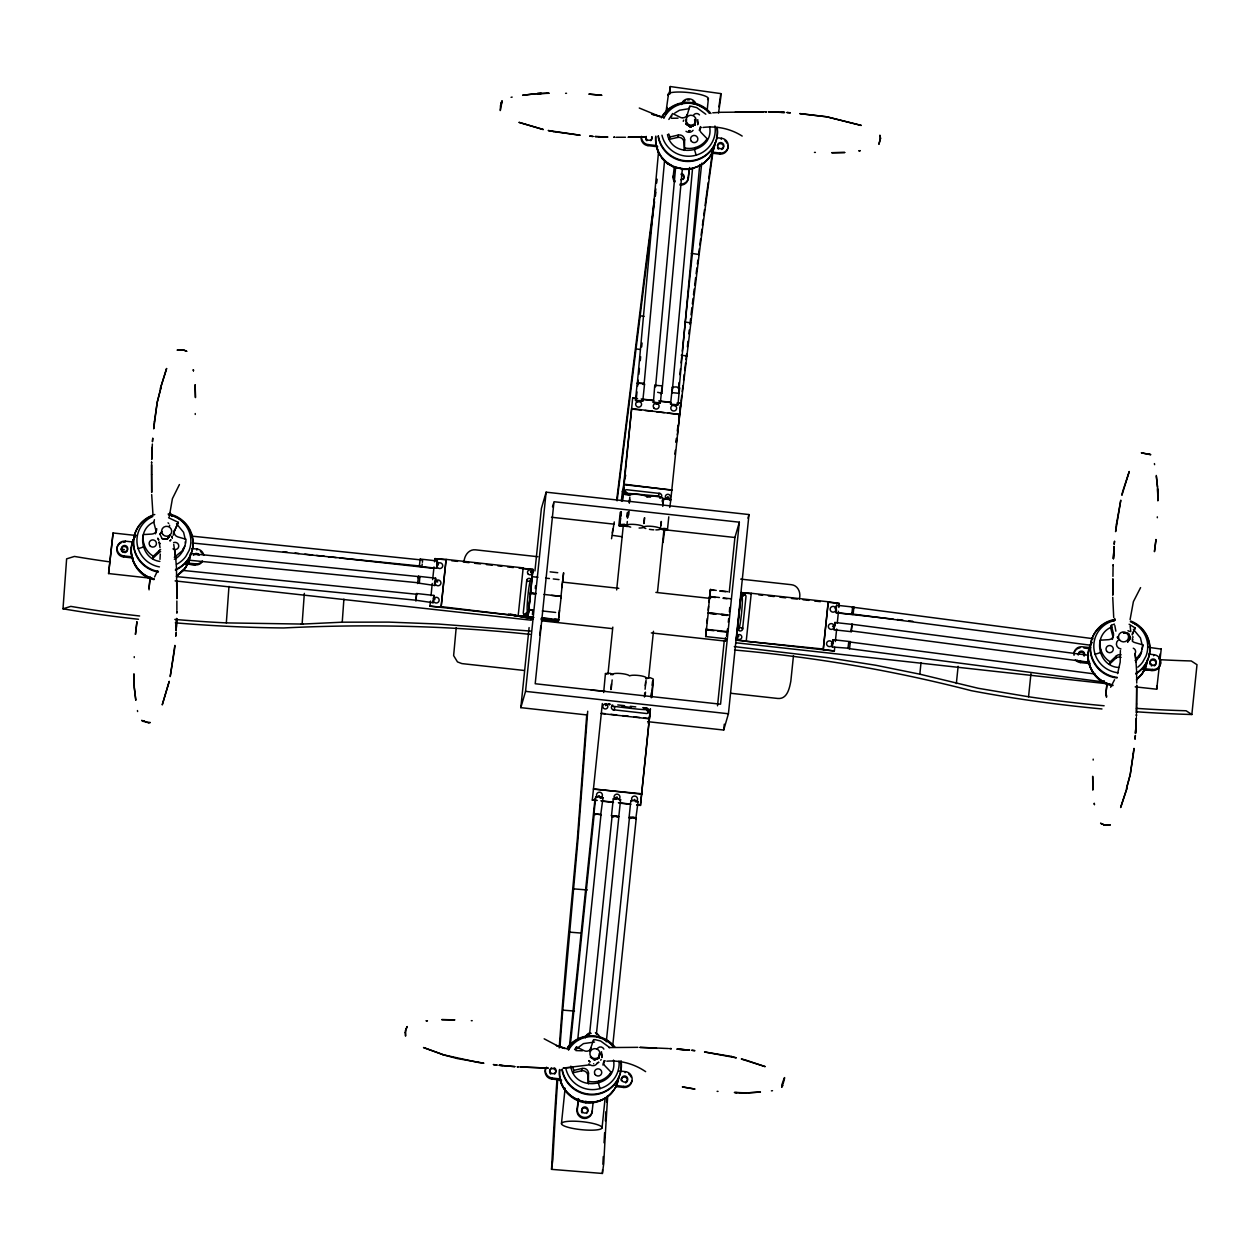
<?xml version="1.0" encoding="UTF-8"?>
<svg xmlns="http://www.w3.org/2000/svg" width="1260" height="1260" viewBox="0 0 1260 1260"><rect width="100%" height="100%" fill="white"/><g stroke="black" fill="none" stroke-linecap="round" stroke-linejoin="round"><path stroke-width="1.5" d="M176.778 582.12L176.888 598.752L176.463 568.213M1112.942 576.387L1113.053 567.236M585.869 1101.114L585.869 1102.815C599.004 1104.311 612.407 1096.515 617.038 1084.009L618.692 1077.237M433.566 599.114C434.81 595.303 435.598 602.059 433.566 599.114A2.945 2.882 16.2 0 1 437.929 597.791A2.945 2.882 16.2 0 1 438.07 602.374A2.945 2.882 16.2 0 1 433.534 601.272M718.531 112.99A275.688 8.048 -82.1 0 1 720.767 97.634L720.83 93.602L670.288 86.546L670.226 90.578A275.688 8.048 -82.1 0 0 669.659 94.39M176.384 627.149L176.652 618.518L176.179 630.677L176.652 618.518M415.926 600.201L176.636 576.608M415.816 600.217L433.094 602.737L433.912 595.444L416.635 593.523L415.958 600.784M419.265 582.876L187.772 560.07M422.572 560.07L191.063 536.051M152.145 447.284L151.704 459.49L152.35 444.04M1156.727 685.991L1156.711 689.22L1135.197 686.858M708.073 613.321L709.758 595.57M417.595 582.986L434.81 585.506L435.424 581.144L435.629 578.198L418.415 576.292L418.115 577.915M430.479 601.099L429.912 606.139L528.003 616.975L528.853 609.494L532.681 609.903M532.13 577.048L532.996 569.41L532.067 577.332M558.511 619.463L558.337 621.59L541.028 619.668L558.29 621.731L558.542 619.18M558.652 619.558L541.422 618.203M562.795 580.072L563.614 572.78L562.684 580.718M706.372 628.11L705.679 636.599L708.246 612.785L729.304 615.101M709.837 594.184L710.341 589.948L714.184 590.373M725.476 637.702L725.445 641.104L651.31 632.914M736.297 639.371L736.265 640.159L834.356 650.995L823.268 649.514L828.151 602.264L839.317 603.493L838.845 607.509M737.005 632.992L736.297 639.985L746.235 641.025L751.259 593.271L828.292 601.776L823.205 649.766M849.508 648.302L832.277 647.01L832.435 644.065M1113.415 558.731L1114.076 546.478L1113.415 558.731L1113.871 550.037M1135.496 733.383L1136.315 718.074L1135.496 733.383L1135.669 730.186M159.988 559.33L160.272 554.053M848.736 642.096L847.948 648.475L1103.918 682.006L1104.106 681.124M1090.294 645.183L851.776 613.935L851.839 612.848M1088.545 655.279L851.965 624.283L851.067 630.866L1089.585 662.288M686.306 123.291L690.417 126.851L694.906 124.74L695.347 119.779M559.046 615.006L559.204 613.1L558.857 617.227M416.587 593.586L415.847 600.768M419.423 565.126L419.375 566.37L436.59 568.276L437.11 564.874L437.409 560.968L420.194 559.062L420.005 559.96M559.44 610.218L558.684 620.109M851.335 630.441L851.288 631.685L834.057 629.779L834.183 627.748M853.114 613.21L853.067 614.455L835.789 612.549C838.372 607.95 833.049 607.163 835.963 609.462M138.49 619.274A292.793 57.141 4.1 0 1 63 608.801L66.622 558.857L74.434 556.432A275.688 53.802 4.1 0 0 110.36 561.944M174.825 619.432A275.688 53.802 4.1 0 0 226.327 622.897L228.973 586.388M302.116 624.094L304.337 593.365M301.077 624.141L342.232 622.188L343.901 599.13M540.792 626.078L539.8 635.135M586.766 714.388L577.379 838.546L566.685 954.292A292.793 11.954 -85.4 0 0 559.204 1047.863M587.711 711.238L577.93 840.262L562.763 1010.126A275.688 11.261 -85.4 0 0 559.944 1047.501M686.558 119.07L686.196 124.063L690.401 126.992L695.016 124.787L694.622 119.385M1113.714 617.51L1112.753 597.35M422.541 560.668L422.399 562.275M1130.078 619.652L1133.386 601.65L1140.583 587.617M535.311 588.546L535.547 585.711M169.265 516.631L172.415 498.661L179.424 484.533M433.204 600.705L433.094 602.737M436.716 566.228L436.59 568.276M530.539 590.373L530.696 588.562M659.626 498.109L661.469 497.369L658.602 496.094L658.838 493.353L660.145 493.51A2.52 2.457 16.2 0 1 660.838 497.731M708.183 610.202L708.545 606.312M709.868 595.287L710.64 589.223L709.412 598.595L709.915 594.358M729.367 611.919L729.745 607.509M638.284 383.497L637.371 382.945L658.492 152.224M643.088 383.953L644.159 383.575L664.555 160.681M655.562 386.836L675.596 167.848M660.728 393.703L661.799 393.341L682.385 168.478M672.115 392.836L692.606 167.8M678.667 393.451L699.741 164.524M1103.996 680.92L1103.918 682.006M149.089 589.853A7.56 7.418 16.2 0 1 149.042 587.916L150.035 578.308M150.365 576.891L149.042 587.916M431.03 595.665L432.243 583.459M432.637 579.679L434.007 566.953M434.527 561.834L434.858 558.637L446.009 559.865L441.126 607.131L429.912 606.139M441.063 607.367L446.15 559.393L523.183 567.898L518.175 615.636L533.767 617.353M456.183 627.795L453.631 655.609L457.474 661.909L461.884 663.595L524.286 670.477M528.696 609.32L527.846 614.266L524.349 614.785A2.52 2.457 16.2 0 1 523.309 612.533L526.774 579.931A2.52 2.457 16.2 0 1 530.586 578.844L531.547 578.812L531.846 580.86L528.003 616.975M528.727 610.911C524.9 621.637 528.853 576.86 531.547 578.812M529.279 603.682L529.673 599.917M530.255 594.279L530.838 588.625M587.144 714.971L520.821 707.648L529.09 627.59M534.933 570.953L541.39 508.457L546.131 492.172L748.991 514.553L728.422 713.759L723.697 730.044L647.609 721.649M520.821 707.648L525.546 691.362L546.131 492.172M558.794 617.51L561.22 596.327L544.005 594.437M618.849 525.609L627.527 526.428L618.849 525.609L620.251 512.253M621.385 501.039L622.393 491.479M623.101 494.802L632.662 398.065L637.56 398.601M655.846 529.893A8.442 1.654 5.9 0 0 660.035 529.342C668.131 526.097 670.367 533.043 660.445 528.948A8.442 1.654 5.9 0 0 652.538 526.412A8.442 1.654 5.9 0 0 643.687 527.105A8.442 1.654 5.9 0 0 635.78 524.554A8.442 1.654 5.9 0 0 626.929 525.247L619.684 524.648L621.149 511.56M622.314 500.299L622.897 494.219L629.953 495.007M623.653 484.895L631.669 408.539L679.597 414.572M619.826 525.924L620.613 518.364M620.944 515.97L621.337 512.206M622.503 500.913L623.149 493.778M596.153 800.525L592.31 800.1L602.327 703.537M603.666 692.527L605.43 673.486L610.234 673.312L612.895 674.73M638.096 401.31C642.175 399.609 637.985 403.972 635.465 400.286L637.213 383.323L643.608 383.512L644.537 384.127L642.773 401.089L639.875 401.483M561.472 1123.447L565.11 1088.215M569.347 1047.107L595.035 798.509M607.966 674.084L612.817 627.118M616.66 589.932L623.322 525.357M636.41 397.829L637.009 391.954M637.623 386.08L638.221 380.205M638.836 374.346L639.434 368.471M640.253 360.643L640.647 356.722M641.671 346.941L642.065 343.019M665.721 113.998L668.556 93.46A20.428 4.016 5.9 0 1 691.141 92.846A20.428 4.016 5.9 0 1 708.372 98.626L707.159 110.376M595.618 814.637L593.964 813.834L595.712 796.918L598.61 796.525L603.02 797.722L600.689 814.936M570.433 1044.272L594.247 813.834L601.272 814.637M626.787 516.616L627.181 512.836M627.385 517.955L627.968 512.316M626.929 525.247L627.307 521.498M627.701 517.734L628.283 512.096M629.26 502.709L629.842 497.07M629.354 502.976L629.732 499.212M628.693 515.151L629.087 511.402M610.864 689.519L611.447 683.897M611.179 689.315L612.155 679.928M577.789 1039.201L600.988 814.621L593.964 813.834M661.878 387.938L660.334 402.98L653.404 402.57L654.759 385.261L662.004 385.859M611.51 815.771L613.258 798.856L617.116 798.556L620.566 799.659L618.817 816.575L611.51 815.771L618.817 816.575M589.649 1033.436L612.045 816.669L615.683 816.417L618.786 817.441L596.405 1034.208M643.844 523.562L644.427 517.939M644.065 523.341L644.648 517.702M673.076 405.09L670.572 404.113L672.32 387.198L676.179 386.899L679.628 388.001L677.88 404.917L674.966 405.295M630.709 818.512L629.055 817.708L630.819 800.73L633.717 800.352L638.127 801.533L635.78 818.811M606.296 1041.831L629.496 817.267L633.134 817.015L636.253 818.039L612.848 1044.572M662.917 502.882C658.885 496.141 673.234 498.676 669.643 500.078M660.445 528.948L661.216 521.435M662.776 506.41L663.548 498.897A8.442 1.654 5.9 0 0 656.728 496.487A8.442 1.654 5.9 0 0 647.199 496.66L646.632 496.598A8.442 1.654 5.9 0 0 638.883 494.503A8.442 1.654 5.9 0 0 630.441 494.802L628.409 494.692M661.012 525.467L661.405 521.703M645.246 685.723L645.624 681.959M644.49 697.032L644.695 693.016M645.088 689.251L646.065 679.865M645.104 695.898L645.498 692.134M602.044 1127.936A20.428 4.016 5.9 0 0 572.591 1121.179A20.428 4.016 5.9 0 0 570.622 1127.952A20.428 4.016 5.9 0 0 602.044 1127.936L605.068 1098.562M648.601 678.274L653.452 631.307M657.484 592.168L663.957 529.531M678.447 388.332L679.061 382.457M679.865 374.63L680.479 368.755M681.077 362.88L681.896 355.052M682.29 351.146L701.71 163.217M667.422 529.972L668.792 516.82M669.753 507.433L670.856 499.7L663.548 498.897L664.477 499.511M670.777 499.937L680.794 403.373L677.549 403.027M650.947 696.544L651.341 692.779M652.129 685.251L652.507 681.471M651.31 697.788L653.058 680.888M636.583 804.982L640.442 805.408L650.286 709.018M640.442 805.408L641.639 794.209L593.507 788.902M641.576 794.462L650.459 708.845M651.861 697.063L653.341 679.738M717.523 705.805L724.201 641.23M729.241 592.294L734.911 537.5L739.352 522.191L553.99 501.732L535.201 683.739L720.562 704.198L739.352 522.191M723.697 730.044L724.295 724.185M736.265 640.159L737.447 629.102M740.848 596.248L741.258 592.61L751.117 593.759M740.99 596.72C744.959 589.649 739.163 641.34 737.635 627.905L740.833 597.256L741.888 594.657L744.943 594.594A2.52 2.457 16.2 0 1 745.967 596.862L742.518 629.465A2.52 2.457 16.2 0 1 737.887 629.543M793.469 655.688L790.839 681.093C789.5 688.18 787.295 699.363 777.766 698.465L730.973 693.299M799.312 599.02C801.187 593.066 798.21 585.365 791.39 584.703L740.691 579.112M834.356 650.995L834.75 647.215M835.333 641.545L836.672 629.039M837.27 623.29L838.467 611.289M1104.122 705.773A275.688 54.117 5.9 0 1 1028.554 696.764L978.28 688.291L919.831 674.179L921.013 662.681M956.34 683.55L958.12 666.319M1028.554 696.764L1030.932 673.785M1106.532 697.331A7.56 7.418 16.2 0 1 1105.902 693.535L1106.894 683.928M1105.902 693.535L1107.067 684.18M1137.008 711.805A292.793 57.472 5.9 0 0 1191.85 714.514L1197 664.713L1191.267 660.965A275.688 54.117 5.9 0 1 1160.932 659.736M528.239 613.841L528.46 611.951M706.844 622.755L707.332 618.424M728.296 622.22L728.674 618.707M880.456 138.458L878.881 144.317L880.551 138.332L879.905 135.166L880.409 138.537M599.524 1053.234L598.941 1058.101L594.342 1059.991L590.263 1057.014L590.956 1057.471M617.101 500.834L640.269 314.953M674.793 182.243A7.56 7.418 16.2 0 1 673.171 176.762L674.242 167.171M578.482 1099.145L577.363 1109.115A7.56 7.418 16.2 0 0 578.986 1114.596L580.419 1115.95A7.56 7.418 16.2 0 0 587.932 1116.832L589.617 1115.84A7.56 7.418 16.2 0 0 592.389 1110.879L592.09 1111.918A7.56 7.418 16.2 0 1 589.318 1116.88L587.633 1117.856A7.56 7.418 16.2 0 1 580.12 1116.974L578.687 1115.62A7.56 7.418 16.2 0 1 577.064 1110.155L578.34 1098.641M679.865 185.015A7.56 7.418 16.2 0 0 683.739 184.48L685.424 183.487A7.56 7.418 16.2 0 0 688.196 178.526L689.251 168.935M688.196 178.526L689.598 167.517M592.09 1111.918L593.145 1102.327M685.582 363.085L684.716 370.503M685.976 359.494L686.558 354.123M687.377 346.831L687.991 341.239M677.345 434.842L699.127 254.489A275.688 8.048 -82.1 0 1 712.688 153.893M433.393 598.846L433.912 595.444M500.519 105.714L500.283 110.549L501.905 102.218M561.74 587.68L562.244 583.569M640.064 316.748L648.585 247.432A275.688 8.048 -82.1 0 1 654.586 201.805M688.81 333.805L689.251 330.025M689.913 324.356L690.59 318.685M691.031 314.905L691.472 311.125A292.793 8.552 -82.1 0 1 691.913 307.55M709.538 597.067L710.215 591.491M709.616 597.224L709.034 601.981M832.561 643.214C829.033 643.891 834.451 645.797 833.112 639.718L850.327 641.608L849.555 648.853M834.309 625.889C829.364 625.795 836.656 629.338 834.892 622.487L852.106 624.377L851.288 631.685M681.046 401.2L681.739 395.451M682.195 391.608L682.888 385.843M683.582 380.095L684.259 374.33M422.226 564.008L421.958 565.913M599.602 1053.171L599.004 1058.132L594.342 1060.054M611.588 706.529A2.52 2.457 16.2 0 0 613.037 709.726L614.329 709.868L614.754 706.513C614.974 706.324 661.421 712.782 642.978 707.584M437.015 563.441L437.409 560.968M675.88 442.04L676.352 438.354M677.281 431.015L677.99 425.502M678.683 420.005L679.392 414.383M679.865 410.65L680.589 405.043M676.352 442.591L676.841 438.716M727.492 629.008L726.516 636.142M836.199 607.714L836.608 605.241L853.886 607.147L853.114 614.392M612.297 532.996L612.817 529.153M616.644 500.362L640.93 304.07A292.793 8.552 -82.1 0 1 654.523 198.513M611.525 538.745L614.281 521.939M663.043 542.43L664.823 528.995M674.824 454.12L675.328 450.277M607.666 1096.546A275.688 11.261 -85.4 0 0 603.76 1163.437L602.39 1173.454L551.534 1169.359L552.904 1159.326A275.688 11.261 -85.4 0 1 557.739 1078.781M532.381 614.423L532.948 610.249M1159.798 656.554L1160.177 653.877M435.346 579.805L435.629 578.198M558.794 616.581L558.999 615.337M850.043 643.23L850.327 641.608M435.346 581.38C441.646 584.167 432.952 575.678 434.81 585.506M851.665 625.842L851.933 624.361M419.8 577.505L419.312 583.443M781.909 1086.262L781.846 1084.939C787.327 1068.149 783.247 1085.096 781.846 1086.372M532.807 570.292L532.964 569.473L523.058 568.37M528.664 610.375L530.617 592.956L536.351 593.586M560.779 598.374L562.779 579.884M740.534 599.539L741.258 592.61L751.259 593.271M853.697 608.044L853.886 607.147M851.917 625.275L852.106 624.377M405.216 1032.649L405.657 1030.003L405.562 1036.13L405.279 1032.633M697.662 124.74L697.867 122.078M852.469 608.076L852.658 607.194L1093.113 638.694M697.819 124.189L697.772 119.653M531.877 617.605L531.232 620.203L175.108 580.907M648.27 723.334L650.16 713.9M622.361 491.589L624.235 482.423M624.928 478.894L625.7 475.193M623.464 491.495L624.251 487.651M417.627 583.538L418.415 576.292M530.365 593.791L532.177 576.702L537.957 577.269M726.043 639.072L725.445 641.104M738.88 615.778L740.534 599.744M737.005 633.055L738.864 616.156M835.821 612.486L836.608 605.241M834.104 629.716L834.892 622.487M1122.723 491.384L1129.259 471.492L1121.872 495.259L1122.66 491.636M154.019 579.6C134.741 576.103 124.504 551.108 135.907 535.106M188.638 562.117L190.606 554.069A29.831 29.232 16.2 0 1 176.684 575.71L185.141 568.181L188.827 561.487L184.952 568.811L176.321 576.277M526.774 579.931L526.822 581.821M625.795 494.503L624.393 493.195L624.645 490.738A2.52 2.457 16.2 0 1 626.944 489.746L660.145 493.51M647.971 709.049L648.538 712.498A2.52 2.457 16.2 0 1 646.238 713.475L613.037 709.726M740.974 596.311L741.447 595.114M742.518 629.465L742.471 627.574M1112.769 685.676C1093.381 683.266 1081.348 659.059 1091.853 642.395M1147.529 659.531A29.831 29.232 16.2 0 1 1136.725 679.14L1136.488 679.928L1141.828 674.415L1145.513 667.737L1147.293 660.319M659.957 155.169L657.941 151.877L655.94 143.908L658.13 151.263L661.988 158.461L667.595 163.8L674.415 167.533L682.148 168.809A29.831 29.232 16.2 0 0 715.034 143.057L712.955 151.247L709.222 157.91L703.852 163.375L698.875 166.304M1117.604 673.612L1120.187 662.146L1120.376 650.506M527.846 614.266L528.491 612.061M132.174 541.91L125.401 541.17L125.087 542.194A7.56 7.418 16.2 0 0 123.118 542.241M133.355 558.038L123.574 556.952L123.874 555.928A7.56 7.418 16.2 0 1 118.787 553.172L117.747 551.518A7.56 7.418 16.2 0 1 118.503 544.131L119.857 542.745A7.56 7.418 16.2 0 1 125.401 541.17M133.135 540.115L135.718 535.721M131.166 548.147L131.355 547.533C129.938 561.755 140.081 576.182 154.192 578.986A29.831 29.232 16.2 0 1 133.182 539.957M142.774 536.965L143.467 534.571L152.019 534.051A5.087 4.977 16.2 0 0 156.681 528.617M143.482 546.919L144.191 544.509M155.909 532.46A5.087 4.977 16.2 0 0 155.846 530.303L153.751 522.112L154.445 519.719M160.634 549.549A5.087 4.977 16.2 0 0 159.453 550.384L153.31 556.18L152.602 558.59L158.744 552.778A5.087 4.977 16.2 0 1 160.619 551.675M158.744 552.778L159.453 550.384M173.439 535.106A5.087 4.977 16.2 0 1 173.88 532.303L178.321 522.349L168.588 517.75M178.321 522.349L173.88 532.303M182.574 551.234L183.283 548.824M196.812 550.116L197.111 549.077L192.024 548.525M202.387 560.952L201.112 562.259A7.56 7.418 16.2 0 1 195.584 563.834L195.284 564.874L185.992 564.008M434.858 558.637L446.15 559.393M464.058 561.251C464.562 555.345 468.956 549.045 475.508 549.832L537.91 556.731M657.704 146.774L647.939 145.624L648.238 144.601A7.56 7.418 16.2 0 1 643.167 141.813L642.143 140.143A7.56 7.418 16.2 0 1 641.545 136.348M655.594 136.883L655.767 144.522M518.096 615.872L441.268 606.643M532.964 569.473L519.136 568.181M552.51 506.835L553.502 503.433M670.021 136.962L669.328 139.356L677.644 137.435A5.087 4.977 16.2 0 1 683.912 142.002L684.479 150.412L684.605 139.608A5.087 4.977 16.2 0 0 678.352 135.04L670.021 136.962L668.729 133.906M667.595 163.8L662.162 157.831M677.644 137.435L678.352 135.04M683.251 121.306L683.692 120.157M705.805 114.219L696.78 107.636L691.315 106.265L689.787 106.281L689.094 108.675L679.581 110.219L674.761 113.053M674.415 167.533L667.784 163.17M673.171 176.762L673.47 175.723A7.56 7.418 16.2 0 0 675.092 181.204M683.912 142.002L684.605 139.608M695.284 147.499L694.591 149.893L696.181 155.295M681.975 169.423L689.74 169.344L697.394 166.651L704.041 162.761L709.222 157.91M706.419 141.136L707.128 138.742L701.19 132.599A5.087 4.977 16.2 0 1 700.528 126.567M632.662 398.065L636.442 398.727M721.224 139.309L721.523 138.269L716.452 137.671M711.774 153.137L719.586 154.051L719.885 153.011A7.56 7.418 16.2 0 0 725.445 151.483L726.799 150.097A7.56 7.418 16.2 0 0 727.619 142.727L726.595 141.057A7.56 7.418 16.2 0 0 721.523 138.269M680.794 403.373L676.888 403.2M601.256 713.506L649.388 718.814M671.785 490.219L623.858 484.171M609.556 704.576L609.635 704.34A8.442 1.654 5.9 0 1 610.045 703.962M593.444 789.138L641.781 793.737M592.31 800.1L597.272 800.399M561.598 1080.167L551.833 1079.017L552.132 1077.993A7.56 7.418 16.2 0 1 547.06 1075.205L546.037 1073.536A7.56 7.418 16.2 0 1 545.911 1067.85M559.471 1070.275L559.66 1069.645C557.282 1085.632 570.008 1101.067 585.869 1102.815L586.042 1102.201A29.831 29.232 16.2 0 0 618.928 1076.449M559.66 1077.914L559.834 1077.284C562.937 1102.264 598.815 1111.304 613.305 1090.672L613.116 1091.302M609.698 1047.611L600.673 1041.028L595.208 1039.658L593.68 1039.673L589.995 1050.147L591.302 1047.737A5.087 4.977 16.2 0 1 584.199 1050.73L576.513 1046.934L575.804 1049.328L583.474 1043.611L594.515 1042.052M573.914 1070.354L573.221 1072.748L581.537 1070.827A5.087 4.977 16.2 0 1 587.806 1075.394L588.373 1083.805L588.499 1073A5.087 4.977 16.2 0 0 582.246 1068.433L573.914 1070.354L572.623 1067.299M581.537 1070.827L582.246 1068.433M592.987 1042.067L593.68 1039.673M578.497 1100.311L579.033 1099.397M747.952 518.175L748.991 514.553M577.064 1110.155L577.363 1109.115M587.806 1075.394L588.499 1073M598.484 1083.285L599.177 1080.875M610.312 1074.528L611.021 1072.134L605.083 1065.992A5.087 4.977 16.2 0 1 604.076 1060.605M746.172 641.261L823.41 649.042M625.117 1072.701L625.417 1071.661L618.644 1070.874M615.667 1086.53L623.48 1087.443L623.779 1086.403A7.56 7.418 16.2 0 0 629.338 1084.876L630.693 1083.49A7.56 7.418 16.2 0 0 631.512 1076.119L630.488 1074.449A7.56 7.418 16.2 0 0 625.417 1071.661M828.292 601.776L839.317 603.493M1090.215 663.658L1080.434 662.571L1080.733 661.547L1089.207 662.476M1090.01 645.734L1091.664 643.01M1088.042 653.767L1088.215 653.152C1086.797 667.375 1096.94 681.802 1111.068 684.59M1099.633 642.584L1100.342 640.19L1108.879 639.655A5.087 4.977 16.2 0 0 1113.415 633.528L1111.32 625.338L1114.391 624.078M1100.358 652.538L1101.051 650.128M1111.32 625.338L1110.611 627.732L1112.722 635.922A5.087 4.977 16.2 0 1 1112.296 639.434M1112.722 635.922L1113.415 633.528M1116.313 655.987L1110.17 661.799L1109.477 664.209L1115.62 658.397L1116.313 655.987A5.087 4.977 16.2 0 1 1121.085 654.79M1129.117 624.251L1135.181 627.968L1132.252 634.898M1139.449 656.854L1140.142 654.444M1132.189 640.946A5.087 4.977 16.2 0 0 1134.63 642.505L1142.883 644.884L1142.237 648.774M1141.828 674.415L1145.513 667.737M1153.672 655.735L1153.971 654.696L1148.884 654.129M1153.971 654.696A7.56 7.418 16.2 0 1 1159.058 657.452L1160.098 659.106A7.56 7.418 16.2 0 1 1159.342 666.477L1157.987 667.879A7.56 7.418 16.2 0 1 1152.443 669.454L1152.144 670.493L1142.867 669.627M689.787 106.281L686.7 116.739L687.409 114.345A5.087 4.977 16.2 0 1 683.172 117.841M527.404 614.738L528.034 612.864M638.914 401.389L639.23 400.491M741.431 595.917L741.888 594.657M134.599 535.342L113.069 532.964L108.58 573.552L149.672 578.088M108.58 573.552L113.069 532.964M627.811 494.597L626.267 493.227L658.602 496.094M526.837 615.069L527.767 613.069M407.169 1026.695L405.704 1029.845L407.216 1026.569M154.602 576.97L157.547 570.827M851.776 613.935L852.658 607.194M1132.205 634L1135.181 627.968M1110.611 687.235L1114.564 679.723M741.699 595.712L742.439 594.326M184.763 546.131L182.086 550.982L174.305 557.314M574.576 1049.596L576.513 1046.934M1141.639 651.751L1135.102 660.587M1161.043 649.073L1147.561 647.167M1156.711 689.22L1161.263 648.679M707.128 138.742C702.733 145.987 693.409 149.814 685.172 148.018M611.021 1072.134C606.627 1079.363 597.303 1083.206 589.066 1081.411M668.855 119.432L672.62 113.542L680.305 117.337A5.087 4.977 16.2 0 0 682.432 117.873M601.178 1059.487L600.705 1060.211M420.147 559.125L419.375 566.37M551.565 595.413L561.22 596.327M832.277 647.01L833.112 639.718M170.179 535.106L167.202 539.217L170.084 535.106L167.202 539.217L162.115 538.697L159.941 534.145L161.879 531.437M605.131 703.694L605.729 705.679L606.139 703.631M160.02 534.177L161.626 531.925M169.99 535.122L167.139 539.123L162.146 538.65M500.551 105.667L501.858 102.344M1127.637 642.096L1130.598 638.048L1128.487 633.481L1123.432 632.945L1124.219 633.103M1127.59 642.033L1130.504 638.064L1128.44 633.575L1125.621 633.26M599.933 796.934L599.083 795.674L598.153 796.887M707.569 99.587L708.372 98.626M170.951 539.752L169.88 540.997L170.636 540.146M656.46 403.326C661.185 402.964 653.357 406.082 657.106 402.601M637.371 382.945L644.159 383.575M672.037 392.647L678.809 393.293M525.562 615.258L527.515 613.116M202.167 561.897L200.812 563.299A7.56 7.418 16.2 0 1 195.284 564.874L185.504 563.787M1135.685 661.658L1140.93 654.16L1142.883 644.884M1136.678 679.313L1142.001 673.801M670.871 117.007L671.911 115.936M674.021 405.263C678.762 404.759 671.123 406.98 674.683 404.602M526.885 612.36L524.349 614.785L527.263 613.006M644.537 384.127L643.309 384.505M635.465 400.286L642.773 401.089M653.026 402.176L660.334 402.98M679.628 388.001L678.415 388.379M670.572 404.113L677.88 404.917M609.462 704.513L605.981 703.93M645.845 678.368L650.113 677.691L653.247 678.998M603.02 797.722L600.106 798.1M620.566 799.659L619.353 800.037M638.127 801.533L636.111 801.943M629.055 817.708L636.363 818.512M741.967 595.649L743.731 594.137M742.597 596.405L744.943 594.594L742.203 595.76M635.26 800.793L634.63 799.438L633.953 800.777M153.751 522.112C135.891 529.956 140.773 559.125 159.878 561.424M174.337 559.283C181.786 555.66 185.661 547.202 186.007 539.264L177.77 536.886A5.087 4.977 16.2 0 1 174.589 529.893M1111.903 626.96C1092.026 634.52 1097.649 666.351 1118.581 667.485M685.33 100.516L683.739 101.462A7.56 7.418 16.2 0 0 681.44 104.533M589.617 1032.822L587.932 1033.814A7.56 7.418 16.2 0 0 585.632 1036.886M589.223 1033.909L587.633 1034.854A7.56 7.418 16.2 0 0 585.333 1037.925M643.324 707.868L647.01 707.742M63 608.801L70.812 606.375A275.688 53.802 4.1 0 0 139.624 615.983M138.127 548.667L143.64 546.982M1094.987 654.287L1100.515 652.601M689.74 169.344L693.472 168.304M512.159 97.099L511.072 97.303M589.412 1064.889L563.141 1068.071L571.111 1067.519M844.704 152.539L831.726 152.728L844.704 152.444M186.622 351.241L183.377 349.933L177.093 350.138L183.141 349.839L186.732 351.288M148.522 722.578C154.24 722.342 144.9 723.429 143.971 720.736L142.553 720.783L148.601 722.641M1149.514 454.435L1141.308 452.812L1149.64 454.498M1100.689 823.347L1104.028 824.796L1100.626 823.284M771.403 1090.845L772.506 1090.703M760.048 1092.058L748.03 1092.83L760.426 1092.042M712.766 112.817L720.704 112.313M608.879 1047.564L637.891 1047.328M702.97 127.449C716.877 125.779 730.406 128.614 742.187 136.064M565.598 93.319L566.527 93.287M610.738 674.698L612.738 674.289A8.442 1.654 5.9 0 1 620.487 673.486A8.442 1.654 5.9 0 1 629.338 675.691M721.429 112.297L763.702 111.888L735.289 112.093M671.423 118.282L678.006 118.188M303.203 624.078L226.327 622.897M674.604 166.918L682.148 168.809L689.929 168.714M735.588 1092.625L736.722 1092.64M625.543 137.245L616.282 137.261M814.464 152.397L815.393 152.397M606.847 1061.188C620.629 1060.101 634.237 1063.865 645.64 1071.646M342.232 622.188L388.836 622.109L437.819 623.999L530.775 631.102M471.287 1020.679L472.216 1020.694M526.633 581.207L529.83 581.238M607.651 137.025L595.24 136.537L607.651 137.025L598.831 136.694M781.2 112.345L784.492 112.439L768.805 111.935L784.492 112.439M575.82 1050.572L582.403 1050.793M717.113 1091.349L718.042 1091.38M668.462 1048.541L658.255 1048.1M677.077 1049.123L689.503 1050.1L677.077 1049.123L685.897 1049.816M657.641 392.301L661.799 393.341M530.192 634.394C448.261 625.621 365.92 623.92 283.673 627.952A292.793 57.141 4.1 0 1 175.329 622.834M591.223 690.086L604.91 691.205M573.631 888.867L587.317 889.969M569.426 932.132L581.159 933.077M562.763 1010.126L574.497 1011.071M187.015 563.062L195.584 563.834M1143.891 668.682L1152.443 669.454M499.196 1065.267L514.804 1066.621L499.196 1065.267L502.456 1065.566M192.307 542.997L419.926 566.008M190.417 553.518L419.974 576.734M183.172 570.449L416.635 594.263M641.135 398.995L652.837 400.286M658.681 400.932L670.383 402.224M642.222 399.373L653.783 400.648M661.484 401.499L671.108 402.554M633.465 409.232L641.167 410.083M645.01 410.508L652.712 411.358M656.57 411.784L664.272 412.634M668.115 413.059L679.676 414.335M623.716 484.659L671.863 489.967M646.663 496.708L650.506 497.133M551.502 517.261L613.935 524.144M664.666 529.751L734.911 537.5M451.726 560.747L457.506 561.393M463.27 562.023L469.051 562.653M474.831 563.299L480.611 563.929M486.391 564.574L492.172 565.205M497.936 565.85L501.795 566.275M507.575 566.905L513.356 567.551M550.084 571.851L557.739 572.702M758.756 594.846L762.599 595.271M768.38 595.917L774.16 596.547M779.94 597.193L785.72 597.823M791.5 598.469L797.265 599.098M803.045 599.744L808.825 600.374M814.606 601.02L820.386 601.65M710.514 589.774L716.247 590.404M720.074 590.83L727.729 591.664M719.917 591.16L725.713 591.649M741.101 593.334L744.943 593.917M545.611 578.12L549.439 578.545M553.266 578.954L558.999 579.6M709.868 596.468L719.428 597.524M723.256 597.949L730.91 598.784M711.695 597.082L715.507 597.508M723.161 598.342L726.988 598.768M562.212 582.073L618.802 588.326M655.861 592.405L710.498 598.437M283.311 551.754L287.217 552.179M295.045 553.045L298.966 553.486M304.825 554.132L312.653 554.998M316.575 555.424L324.403 556.29M328.309 556.715L336.136 557.582M340.058 558.007L433.976 568.386M836.451 612.832L893.198 619.085M897.104 619.526L902.979 620.172M908.854 620.818L912.76 621.259M1090.735 647.719L1082.261 646.789A7.56 7.418 16.2 0 0 1076.733 648.365L1075.379 649.75A7.56 7.418 16.2 0 0 1074.04 655.263M1083.915 648.034L1089.79 648.679M530.523 593.098L534.35 593.523M710.073 613.132L715.806 613.762M721.555 614.392L727.288 615.038M530.428 593.491L534.256 593.917M709.994 613.525L715.727 614.171M721.46 614.801L727.209 615.431M121.212 549.234L124.33 549.581M123.874 555.928L132.347 556.857M1144.332 669.627L1152.144 670.493A7.56 7.418 16.2 0 0 1157.688 668.918L1159.043 667.516A7.56 7.418 16.2 0 0 1159.798 660.145L1158.759 658.476M542.257 610.958L555.644 612.439M706.466 629.37L727.54 631.638M528.727 610.029L532.555 610.454M706.372 629.858L714.026 630.709M717.838 631.134L727.414 632.189M524.097 615.841L527.924 616.25M543.249 617.951L550.903 618.802M554.747 619.211L558.574 619.636M705.679 636.536L726.721 638.867M533.563 617.62L520.175 615.699M541.233 618.471L558.495 620.377M542.934 619.211L548.714 619.841M554.495 620.487L558.337 620.912M533.342 618.817L508.41 614.281M533.263 618.959L508.3 614.423M542.036 620.849L612.281 628.614M736.029 642.789L1107.808 683.833M525.546 691.362L728.422 713.759M617.746 704.923L624.566 705.663M630.331 706.309L635.764 706.907M614.754 706.513C612.565 707.632 611.572 703.379 611.903 705.978A2.52 2.457 16.2 0 1 612.895 705.175M601.319 713.27L605.178 713.695M610.942 714.326L616.723 714.971M622.503 715.601L628.283 716.231M634.048 716.877L639.828 717.507M643.687 717.932L649.451 718.578M600.847 800.793L612.549 802.084M618.392 802.73L630.095 804.022M637.245 804.809L640.505 805.172M601.933 801.155L613.494 802.431M619.259 803.077L630.819 804.352M648.238 144.601L656.696 145.593M711.428 152.019L719.885 153.011M552.132 1077.993L560.59 1078.985M615.321 1085.411L623.779 1086.403M734.297 646.601L828.56 657.799L875.968 665.296L919.831 674.179M734.564 650.018C814.464 657.058 893.513 670.572 971.129 690.637A292.793 57.472 5.9 0 0 1101.98 708.955M625.212 494.188L627.244 494.44M848.846 641.875L1095.113 674.005M691.346 253.402L699.127 254.489M640.174 315.803L644.065 316.339M684.889 322.04L690.716 322.859M636.52 348.957L640.395 349.508M681.219 355.21L687.062 356.013M612.486 535.374L622.22 536.744M624.74 493.747L626.425 493.983M478.28 1062.4L483.872 1063.219L457.223 1058.542L443.205 1054.778M478.28 1062.448L443.315 1054.793M664.319 117.463L651.814 114.156L660.35 116.723L639.277 108.029M739.636 627.527L742.644 628.189M510.253 614.029L523.672 617.085M745.227 1059.928L765.198 1066.621L741.321 1059.014L744.424 1059.739M561.74 1047.595L564.795 1048.477L556.385 1045.501L568.733 1049.407M630.945 818.008L629.496 817.267M624.393 493.195L626.22 493.731M673.234 387.812L672.32 387.198M655.688 385.875L654.759 385.261M638.143 383.938L637.213 383.323M647.183 678.605L646.254 677.99A8.442 1.654 5.9 0 0 639.434 675.581A8.442 1.654 5.9 0 0 629.905 675.754M606.359 674.1L605.509 673.675M608.706 703.726L609.73 704.608M631.733 801.344L630.819 800.73M614.187 799.47L613.258 798.856M596.641 797.533L595.712 796.918M612.832 817.236L612.045 816.669M595.035 814.417L594.247 813.834M1127.952 630.677L1129.48 631.402M544.163 1038.807L558.369 1046.32M1110.17 661.799C1103.225 657.815 1099.334 649.562 1099.98 641.639M153.31 556.18C146.349 552.195 142.459 543.942 143.12 536.02M646.931 708.624L648.443 709.49M1191.85 714.514L1186.117 710.766A275.688 54.117 5.9 0 1 1136.41 708.356M647.152 708.892L648.79 710.041M159.075 542.65L160.319 543.611M624.188 491.935L626.157 493.463M626.913 492.849L624.645 490.738L626.267 493.227M1133.386 629.338L1140.442 637.922L1142.111 644.758M176.51 523.719L183.566 532.303L185.236 539.154M692.937 101.351L694.355 102.706M647.199 709.144L648.995 711.302M646.443 709.758L648.538 712.498L647.089 709.396M202.939 554.526L201.899 552.856A7.56 7.418 16.2 0 0 200.466 551.518M727.256 143.671L726.295 142.096A7.56 7.418 16.2 0 0 724.862 140.742M631.213 1077.142L630.189 1075.489A7.56 7.418 16.2 0 0 628.756 1074.134M601.461 1051.738L601.918 1057.55L601.697 1053.927M619.684 524.648L624.409 524.27L627.086 525.703A8.442 1.654 5.9 0 0 630.709 527.105M598.39 1083.206L600.075 1088.687M667.485 134.521C672.32 160.099 714.593 152.649 709.616 126.709M570.843 1066.133C574.024 1093.129 618.502 1087.191 613.51 1060.101M159.091 541.769L160.036 547.675M1154.601 464.656L1154.428 463.585M137.45 710.561L137.623 711.538M1114.801 625.433L1115.872 631.181M1130.819 631.701L1130.157 626.267M173.738 544.414L175.786 559.03L174.762 550.651M1156.27 475.445L1157.562 487.51L1156.365 476.264M152.948 514.285L151.688 494.613M175.802 559.377L176.447 567.488M1136.016 662.398L1136.567 670.509M1132.834 636.426L1132.913 637.844M185.314 541.674L185.362 543.154M195.237 413.548L195.253 414.445M176.873 600.973L176.888 610.06M134.237 656.665L134.253 657.578M1136.583 671.233L1136.74 683.03M1157.326 516.836L1157.326 517.734M1093.192 759.134L1093.192 760.063M622.22 706.466A20.428 4.016 5.9 0 1 630.976 707.506M668.335 95.524A20.428 4.016 5.9 0 1 667.753 94.421M655.373 196.009A275.688 8.048 -82.1 0 1 655.877 192.276M654.775 196.607A292.793 8.552 -82.1 0 1 655.83 188.905M656.617 183.109A292.793 8.552 -82.1 0 1 657.153 179.219M666.414 113.258A292.793 8.552 -82.1 0 1 667.249 107.478M669.186 94.091A292.793 8.552 -82.1 0 1 670.288 86.546M692.354 303.912A292.793 8.552 -82.1 0 1 693.031 298.415M693.488 294.698A292.793 8.552 -82.1 0 1 694.197 289.075M694.669 285.295A292.793 8.552 -82.1 0 1 695.63 277.657M696.119 273.798A292.793 8.552 -82.1 0 1 696.859 267.986M697.363 264.096A292.793 8.552 -82.1 0 1 697.867 260.19M698.591 254.504A292.793 8.552 -82.1 0 1 699.347 248.755M699.851 244.897A292.793 8.552 -82.1 0 1 700.607 239.069M701.127 235.179A292.793 8.552 -82.1 0 1 701.899 229.288M702.418 225.351A292.793 8.552 -82.1 0 1 703.206 219.429M703.741 215.476A292.793 8.552 -82.1 0 1 704.529 209.538M705.065 205.569A292.793 8.552 -82.1 0 1 708.23 182.385M708.766 178.495A292.793 8.552 -82.1 0 1 712.01 155.137M718.893 106.864A292.793 8.552 -82.1 0 1 720.83 93.602M602.39 1173.454A292.793 11.954 -85.4 0 1 602.563 1169.768M602.863 1164.161A292.793 11.954 -85.4 0 1 603.272 1156.538M604.044 1142.789A292.793 11.954 -85.4 0 1 604.642 1132.74M605.367 1120.912A292.793 11.954 -85.4 0 1 605.95 1111.603M606.564 1102.122A292.793 11.954 -85.4 0 1 606.942 1096.373M551.534 1169.359A292.793 11.954 -85.4 0 1 557.014 1078.717M437.393 563.944A2.945 2.882 16.2 0 1 441.882 563.661A2.945 2.882 16.2 0 1 441.425 568.055A2.945 2.882 16.2 0 1 437.094 566.811M435.613 581.175A2.945 2.882 16.2 0 1 440.433 581.285A2.945 2.882 16.2 0 1 438.716 585.695A2.945 2.882 16.2 0 1 435.078 582.561M737.258 635.56A2.52 2.457 16.2 0 1 741.101 635.323A2.52 2.457 16.2 0 1 740.707 639.072A2.52 2.457 16.2 0 1 737.005 638.001M835.978 608.848A2.945 2.882 16.2 0 1 832.277 612.045A2.945 2.882 16.2 0 1 830.844 607.367A2.945 2.882 16.2 0 1 835.758 608.123M832.261 644.789A2.945 2.882 16.2 0 1 827.6 645.908A2.945 2.882 16.2 0 1 828.072 641.198A2.945 2.882 16.2 0 1 832.419 643.309M833.679 628.22A2.945 2.882 16.2 0 1 829.19 628.504A2.945 2.882 16.2 0 1 829.647 624.094A2.945 2.882 16.2 0 1 833.978 625.354M639.088 528.034A8.442 1.654 5.9 0 0 643.277 527.483L643.844 527.546A8.442 1.654 5.9 0 0 645.813 528.507M653.783 529.83A8.442 1.654 5.9 0 1 649.435 529.342M666.965 499.055A2.52 2.457 16.2 0 1 665.831 495.29A2.52 2.457 16.2 0 1 669.816 495.212A2.52 2.457 16.2 0 1 668.887 499.007M639.67 401.578A2.945 2.882 16.2 0 1 640.852 406.177A2.945 2.882 16.2 0 1 636.048 405.641A2.945 2.882 16.2 0 1 638.143 401.404M674.761 405.452A2.945 2.882 16.2 0 1 675.943 410.051A2.945 2.882 16.2 0 1 671.155 409.516A2.945 2.882 16.2 0 1 673.249 405.279M647.939 145.624A7.56 7.418 16.2 0 1 642.868 142.852L641.844 141.183A7.56 7.418 16.2 0 1 641.245 137.371M687.314 99.95A7.56 7.418 16.2 0 1 689.283 99.918M727.87 145.624A7.56 7.418 16.2 0 1 726.5 151.137L725.146 152.523A7.56 7.418 16.2 0 1 719.586 154.051M651.609 137.056A3.134 3.071 16.2 0 1 650.711 140.679M646.9 140.726A3.134 3.071 16.2 0 1 645.655 138.695M645.829 137.119A3.134 3.071 16.2 0 1 646.222 136.411M681.03 174.589A3.134 3.071 16.2 0 1 683.203 179.487M717.491 145.53A3.134 3.071 16.2 0 1 722.563 144.475A3.134 3.071 16.2 0 1 721.665 149.515M718.562 149.137A3.134 3.071 16.2 0 1 717.538 147.893M681.739 103.493A7.56 7.418 16.2 0 1 684.038 100.422L685.723 99.43A7.56 7.418 16.2 0 1 693.236 100.312L694.669 101.666A7.56 7.418 16.2 0 1 695.693 103.336M688.495 177.502A7.56 7.418 16.2 0 1 685.723 182.448L684.038 183.44A7.56 7.418 16.2 0 1 680.164 183.991M652.144 136.789A3.134 3.071 16.2 0 1 649.12 140.301A3.134 3.071 16.2 0 1 645.939 136.852M681.329 173.565A3.134 3.071 16.2 0 1 684.101 176.983A3.134 3.071 16.2 0 1 680.652 179.66M682.195 168.635A29.831 29.232 16.2 0 1 655.814 136.096M716.987 128.047A29.831 29.232 16.2 0 1 692.118 161.185A29.831 29.232 16.2 0 1 658.13 136.363M661.437 117.873A29.831 29.232 16.2 0 1 683.014 103.226M690.779 103.147A29.831 29.232 16.2 0 1 698.339 105.037M700.119 105.793A29.831 29.232 16.2 0 1 705.159 108.769M717.176 127.418A29.831 29.232 16.2 0 1 692.291 160.571A29.831 29.232 16.2 0 1 658.318 135.749M661.626 117.243A29.831 29.232 16.2 0 1 710.955 113.495M714.94 125.953A27.011 26.476 16.2 0 1 693.268 155.831A27.011 26.476 16.2 0 1 661.957 135.198M663.815 118.282A27.011 26.476 16.2 0 1 698.04 105.115L704.214 108.502A27.011 26.476 16.2 0 1 709.301 113.337M699.253 130.284A5.087 4.977 16.2 0 1 701.332 127.418M693.662 114.975A3.67 3.607 16.2 0 1 699.489 114.912M693.079 130.315A5.072 4.977 16.2 0 1 685.991 131.308M551.833 1079.017A7.56 7.418 16.2 0 1 546.761 1076.245L545.737 1074.575A7.56 7.418 16.2 0 1 546.556 1067.204M589.318 1033.861A7.56 7.418 16.2 0 1 591.208 1033.342M631.811 1080.954A7.56 7.418 16.2 0 1 630.394 1084.529L629.039 1085.915A7.56 7.418 16.2 0 1 623.48 1087.443M549.533 1071.284A3.134 3.071 16.2 0 1 554.148 1068.968A3.134 3.071 16.2 0 1 554.605 1074.071M550.793 1074.119A3.134 3.071 16.2 0 1 549.785 1072.858M581.474 1110.674A3.134 3.071 16.2 0 1 586.089 1108.359A3.134 3.071 16.2 0 1 586.546 1113.462M582.136 1112.942A3.134 3.071 16.2 0 1 581.49 1111.477M621.212 1080.513A3.134 3.071 16.2 0 1 623.558 1077.08A3.134 3.071 16.2 0 1 627.26 1079.111A3.134 3.071 16.2 0 1 625.558 1082.907M595.397 1032.759A7.56 7.418 16.2 0 1 597.13 1033.704L598.547 1035.058A7.56 7.418 16.2 0 1 599.587 1036.728M554.069 1067.755A3.134 3.071 16.2 0 1 555.471 1072.465A3.134 3.071 16.2 0 1 550.51 1072.512A3.134 3.071 16.2 0 1 551.675 1067.787M586.089 1102.028A29.831 29.232 16.2 0 1 559.708 1069.488M620.881 1061.44A29.831 29.232 16.2 0 1 596.011 1094.578A29.831 29.232 16.2 0 1 562.023 1069.756M567.425 1048.052A29.831 29.232 16.2 0 1 586.908 1036.618M596.594 1036.822A29.831 29.232 16.2 0 1 602.233 1038.429M604.012 1039.185A29.831 29.232 16.2 0 1 612.029 1044.65M621.07 1060.81A29.831 29.232 16.2 0 1 596.185 1093.964A29.831 29.232 16.2 0 1 562.196 1069.141M567.598 1047.438A29.831 29.232 16.2 0 1 614.848 1046.887M619.054 1061.062A27.011 26.476 16.2 0 1 596.295 1089.364A27.011 26.476 16.2 0 1 565.85 1068.59M568.512 1050.131A27.011 26.476 16.2 0 1 601.933 1038.492L608.108 1041.894A27.011 26.476 16.2 0 1 613.195 1046.729M602.989 1065.11A5.087 4.977 16.2 0 1 605.225 1060.81M590.341 1050.808A5.087 4.977 16.2 0 1 589.979 1051.438M597.098 1049.186A3.67 3.607 16.2 0 1 603.871 1049.108M596.972 1063.708A5.072 4.977 16.2 0 1 588.924 1063.802M1150.065 664.335A3.134 3.071 16.2 0 1 1151.624 660.287A3.134 3.071 16.2 0 1 1155.766 661.878A3.134 3.071 16.2 0 1 1154.192 665.926M1151.797 665.973A3.134 3.071 16.2 0 1 1151.089 665.579M1080.434 662.571A7.56 7.418 16.2 0 1 1075.347 659.831M1074.134 652.491A7.56 7.418 16.2 0 1 1075.079 650.79L1076.434 649.388A7.56 7.418 16.2 0 1 1079.993 647.86M1113.635 621.243A7.56 7.418 16.2 0 1 1114.564 619.542M1078.087 654.853A3.134 3.071 16.2 0 1 1081.521 652.144A3.134 3.071 16.2 0 1 1084.309 655.547M1106.831 696.292A7.56 7.418 16.2 0 1 1106.201 692.496M1113.934 620.203A7.56 7.418 16.2 0 1 1114.864 618.502M1080.733 661.547A7.56 7.418 16.2 0 1 1077.08 660.13M1078.418 654.617A3.134 3.071 16.2 0 1 1082.214 651.168A3.134 3.071 16.2 0 1 1084.041 655.987M1112.974 685.078A29.831 29.232 16.2 0 1 1091.68 642.096M1140.457 627.795A29.831 29.232 16.2 0 1 1135.685 673.958M1117.037 677.99A29.831 29.232 16.2 0 1 1115.273 619.936M1132.393 622.393A29.831 29.232 16.2 0 1 1137.449 625.338M1130.787 621.023A29.831 29.232 16.2 0 1 1135.874 673.344M1117.21 677.36A29.831 29.232 16.2 0 1 1113.541 619.668M1137.811 667.138A27.011 26.476 16.2 0 0 1142.647 662.146L1145.986 656.098A27.011 26.476 16.2 0 0 1130.33 621.716M1118.045 672.761A27.011 26.476 16.2 0 1 1114.722 620.503M1115.62 658.397A5.087 4.977 16.2 0 1 1121.085 657.421M1133.26 648.207A3.67 3.607 16.2 0 1 1134.929 653.704M1120.943 648.963A5.072 4.977 16.2 0 1 1118.25 640.111M123.574 556.952A7.56 7.418 16.2 0 1 118.471 554.211L117.448 552.541A7.56 7.418 16.2 0 1 118.204 545.17L119.558 543.769A7.56 7.418 16.2 0 1 121.228 542.776M169.675 513.702A7.56 7.418 16.2 0 1 170.714 515.356M121.243 550.037A3.134 3.071 16.2 0 1 123.827 546.541A3.134 3.071 16.2 0 1 127.418 549.124A3.134 3.071 16.2 0 1 124.835 552.62M123.228 552.447A3.134 3.071 16.2 0 1 122.504 552.053M121.905 551.502A3.134 3.071 16.2 0 1 121.48 550.809M194.764 554.668A3.134 3.071 16.2 0 1 197.867 555.014M169.974 512.663A7.56 7.418 16.2 0 1 171.581 516.191M197.111 549.077A7.56 7.418 16.2 0 1 202.198 551.833L203.238 553.486A7.56 7.418 16.2 0 1 203.805 555.345M193.426 555.329A3.134 3.071 16.2 0 1 199.19 555.235M191.063 533.327A29.831 29.232 16.2 0 1 175.376 570.103M158.24 572.087A29.831 29.232 16.2 0 1 150.964 516.442M170.021 514.852A29.831 29.232 16.2 0 1 190.323 531.562M168.273 513.828A29.831 29.232 16.2 0 1 175.565 569.488M158.413 571.473A29.831 29.232 16.2 0 1 154.791 514.521M176.526 564.354A27.011 26.476 16.2 0 0 185.771 556.526L189.11 550.478A27.011 26.476 16.2 0 0 168.352 514.694M159.421 566.89A27.011 26.476 16.2 0 1 152.822 516.49M155.72 533.153A5.087 4.977 16.2 0 1 155.437 533.815M173.581 542.635A3.67 3.607 16.2 0 1 178.747 546.352A3.67 3.607 16.2 0 1 172.951 548.856M168.037 522.837A3.67 3.607 16.2 0 1 168.73 523.498M169.517 525.199A3.67 3.607 16.2 0 1 169.549 526.144M606.784 704.497A2.52 2.457 16.2 0 1 607.068 708.277A2.52 2.457 16.2 0 1 603.241 707.852A2.52 2.457 16.2 0 1 604.28 704.23M631.874 800.131A2.945 2.882 16.2 0 1 633.355 796.32A2.945 2.882 16.2 0 1 637.245 797.816A2.945 2.882 16.2 0 1 635.764 801.628M597.177 796.903A2.945 2.882 16.2 0 1 597.807 792.697A2.945 2.882 16.2 0 1 602.028 793.721A2.945 2.882 16.2 0 1 600.673 797.753M615.289 799.36A2.945 2.882 16.2 0 1 614.785 795.123A2.945 2.882 16.2 0 1 619.117 795.044A2.945 2.882 16.2 0 1 618.865 799.297M151.578 474.548L151.704 492.44L151.609 464.499L151.578 474.548M152.46 441.551L152.759 438.354L152.46 441.551M176.888 611.368L176.888 612.895L176.888 611.368M151.609 462.168L151.609 463.176L151.609 462.168M1136.583 703.978L1136.457 713.081L1136.709 685.156L1136.583 703.978M1112.879 579.049L1112.8 595.177L1112.927 579.065M666.997 497.653C668.383 501.527 669.154 494.172 666.997 497.653M176.085 632.835L175.802 635.985L176.085 632.835M437.11 564.165C438.401 567.945 439.141 560.763 437.11 564.165M1135.37 735.556L1135.039 739.006L1135.37 735.556M1157.688 489.352L1157.861 500.866L1157.578 488.187L1157.751 493.211L1157.688 489.352M1136.441 714.404L1136.425 715.9L1136.441 714.404M1113.084 564.905L1113.068 565.929L1113.084 564.905M1114.202 544.194L1114.549 541.123L1114.218 544.131M133.875 675.092L134.285 686.684L133.954 673.817L133.875 675.092M157.232 535.342L157.232 535.342M171.99 536.288L172.321 537.973L171.99 536.288M1117.746 638.143L1117.384 637.04L1117.746 638.143M1132.519 639.245L1132.598 640.111L1132.519 639.245M174.337 650.916L170.195 676.588L174.888 645.403L174.337 650.916M154.445 421.376L153.704 428.841L157.185 402.412L160.776 388.316L157.185 402.412L154.445 421.376M1133.37 753.889L1130.236 774.553L1126.534 788.382L1130.236 774.553L1134 748.393L1133.37 753.889M1116.439 524.176L1115.604 531.625L1120.786 500.188L1116.439 524.176M136.915 621.904L135.45 634.347L136.915 621.904M195.221 384.883L195.221 384.883M1155.956 539.579L1154.444 551.659L1156.003 539.563M1092.751 788.886L1092.83 789.831L1092.751 788.886M502.031 100.973L501.165 103.037L502.031 100.973M860.186 150.665L859.021 150.853L860.186 150.665M781.767 1087.097L782.633 1085.6L781.767 1087.097M169.202 681.455L162.288 704.687L169.202 681.455M426.258 1020.805L427.408 1020.758L426.258 1020.805M615.605 797.596C616.534 801.911 619.211 795.013 615.605 797.596M530.523 571.772C531.767 575.143 534.051 569.803 530.523 571.772M736.864 636.032C738.108 639.418 740.392 634.079 736.864 636.032M166.588 368.55L160.429 388.332L166.588 368.55M1126.881 788.366L1120.644 807.518L1126.944 788.351M135.781 700.072L134.269 687.361L135.781 700.072M553.581 131.591L548.21 130.52L580.167 135.23L553.581 131.591M826.812 116.802L799.911 113.62L826.812 116.802L861.21 125.417L826.812 116.802M731.257 1056.416L704.545 1051.974L736.344 1057.849L731.257 1056.416M598.689 1062.306L597.114 1063.062L598.673 1062.322M694.984 124.771L690.417 126.913L686.164 124.079L690.417 126.913L695.016 124.787M689.834 130.567L688.637 131.008L689.834 130.567M593.649 1063.708L593.649 1063.724M141.829 720.421L143.325 721.476L141.829 720.421M195.111 384.883L195.442 397.593L195.174 384.883M1150.616 454.687L1148.805 453.742L1150.616 454.687M1110.123 824.969L1104.169 824.89L1110.123 824.969M547.202 93.177L536.177 93.76L549.187 93.271L547.202 93.177M522.648 95.303L535.469 93.728L522.648 95.303M766.584 111.872L765.056 111.872L766.584 111.872M441.851 1019.576L454.876 1019.86L441.866 1019.671M613.777 137.214L614.943 137.261L613.919 137.261M671.344 1048.667L669.784 1048.603L671.344 1048.667M628.267 137.214L644.695 137.056L628.267 137.214M517.372 1066.795L518.537 1066.889L517.372 1066.858M541.327 93.429L537.374 93.571L541.327 93.429M656.917 1048.068L640.033 1047.407L656.917 1048.068M739.683 1092.719L734.359 1092.483L747.337 1092.892L739.683 1092.719M1092.814 789.154L1092.688 776.302L1092.861 789.154M787.012 112.518L790.256 112.786L787.012 112.518M743.983 1092.782L742.187 1092.782L746.14 1092.877L743.983 1092.782M593.035 136.442L589.806 136.143L593.035 136.442M526.05 1067.22L519.876 1066.952L548.289 1068.086L526.05 1067.22M691.819 1050.289L694.922 1050.683L691.882 1050.289M496.96 1065.062L493.463 1064.59L496.96 1065.062M601.666 95.287L589.097 94.122L601.666 95.287M193.347 369.7L193.441 370.818L193.347 369.7M694.748 1089.018L682.353 1086.923L694.764 1089.05M543.217 129.512L519.167 122.409L543.217 129.512M1094.436 804.573L1094.263 803.408L1094.436 804.573M443.142 1054.651L423.517 1047.548L443.142 1054.714M589.9 1061.865L588.814 1060.652L589.9 1061.865M158.681 539.894L157.831 538.351L158.681 539.894M1136.016 662.051L1135.087 653.656L1136.016 662.051M134.127 683.345L134.032 681.566L134.127 685.487L134.127 683.345M528.05 573.914A2.52 2.457 16.2 0 0 532.334 573.269A2.52 2.457 16.2 0 0 529.594 569.929A2.52 2.457 16.2 0 0 528.05 573.914M653.893 408.004A2.945 2.882 16.2 0 0 658.917 407.248A2.945 2.882 16.2 0 0 655.704 403.342A2.945 2.882 16.2 0 0 653.893 408.004M718.263 147.546A3.134 3.071 16.2 0 0 723.634 146.79A3.134 3.071 16.2 0 0 720.232 142.601A3.134 3.071 16.2 0 0 718.263 147.546M691.362 141.278A3.67 3.607 16.2 0 0 697.63 140.332A3.67 3.607 16.2 0 0 693.614 135.466A3.67 3.607 16.2 0 0 691.362 141.278M687.094 123.291A5.072 4.977 16.2 0 0 695.772 122.062A5.072 4.977 16.2 0 0 690.275 115.274A5.072 4.977 16.2 0 0 687.094 123.291M622.156 1080.938A3.134 3.071 16.2 0 0 627.511 1080.182A3.134 3.071 16.2 0 0 624.125 1075.993A3.134 3.071 16.2 0 0 622.156 1080.938M582.435 1111.903A3.134 3.071 16.2 0 0 587.79 1111.147A3.134 3.071 16.2 0 0 584.404 1106.957A3.134 3.071 16.2 0 0 582.435 1111.903M595.255 1074.67A3.67 3.607 16.2 0 0 601.524 1073.725A3.67 3.607 16.2 0 0 597.508 1068.858A3.67 3.607 16.2 0 0 595.255 1074.67M590.987 1056.683A5.072 4.977 16.2 0 0 599.665 1055.455A5.072 4.977 16.2 0 0 594.169 1048.667A5.072 4.977 16.2 0 0 590.987 1056.683M1150.789 663.988A3.134 3.071 16.2 0 0 1156.144 663.201A3.134 3.071 16.2 0 0 1152.711 659.027A3.134 3.071 16.2 0 0 1150.789 663.988M1106.831 651.373A3.67 3.607 16.2 0 0 1113.084 650.38A3.67 3.607 16.2 0 0 1109.02 645.545A3.67 3.607 16.2 0 0 1106.831 651.373M1119.589 640.001A5.072 4.977 16.2 0 0 1128.267 638.71A5.072 4.977 16.2 0 0 1122.707 631.969A5.072 4.977 16.2 0 0 1119.589 640.001M122.204 550.462A3.134 3.071 16.2 0 0 127.559 549.659A3.134 3.071 16.2 0 0 124.126 545.501A3.134 3.071 16.2 0 0 122.204 550.462M149.956 545.753A3.67 3.607 16.2 0 0 156.224 544.761A3.67 3.607 16.2 0 0 152.161 539.926A3.67 3.607 16.2 0 0 149.956 545.753M162.729 534.382A5.072 4.977 16.2 0 0 171.391 533.09A5.072 4.977 16.2 0 0 165.847 526.349A5.072 4.977 16.2 0 0 162.729 534.382"/></g></svg>
